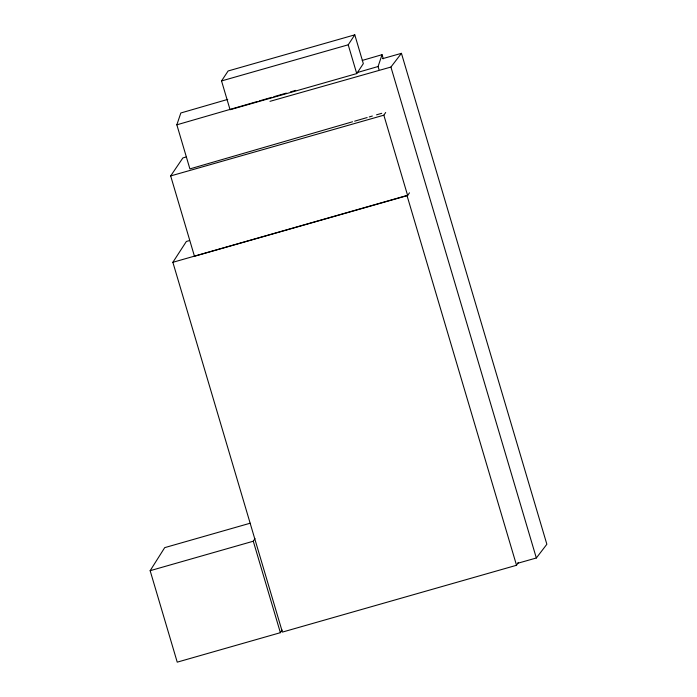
<?xml version="1.0" encoding="UTF-8"?>
<svg xmlns="http://www.w3.org/2000/svg" width="697" height="697" viewBox="0 0 697 697"><rect width="100%" height="100%" fill="white"/><g stroke="black" fill="none" stroke-linecap="round" stroke-linejoin="round"><path stroke-width="1.05" d="M352.551 121.775L189.898 168.892L176.846 124.815L180.828 112.984L227.745 99.392M378.985 69.595L378.079 66.52L382.052 54.688L362.248 60.43M282.067 630.027L280.386 632.684L177.23 662.15L150.143 570.686L164.701 547.642L250.145 523.229M150.143 570.686L253.29 541.221L254.971 538.563M518.289 562.557L516.529 565.276L282.398 632.092L172.865 262.299L186.369 241.458L189.506 240.57M221.541 80.93L228.119 70.972L354.79 34.85L363.32 63.645L356.742 73.594L230.071 109.725L221.541 80.93L348.212 44.808L354.79 34.85M409.479 192.816L407.64 195.517L194.463 256.252L170.669 175.932L182.884 157.923L186.012 157.034M170.669 175.932L383.847 115.188L385.685 112.487M269.966 101.344L390.921 67.051L401.437 53.329L546.857 544.261L536.341 557.992L517.575 563.307M176.846 124.815L257.132 101.562M259.214 100.952L271.725 97.327M273.808 96.726L286.319 93.102M290.492 91.891L295.711 90.383M357.221 72.558L378.079 66.52M354.642 121.173L367.153 117.549M369.236 116.939L372.364 116.033M376.537 114.831L381.747 113.315M172.865 262.299L406.987 195.482L516.529 565.276M382.67 58.644L401.437 53.329M390.921 67.051L536.341 557.992M382.052 54.688L383.272 58.792M383.847 115.188L407.64 195.517M348.212 44.808L356.742 73.594M253.29 541.221L280.386 632.684"/></g></svg>
